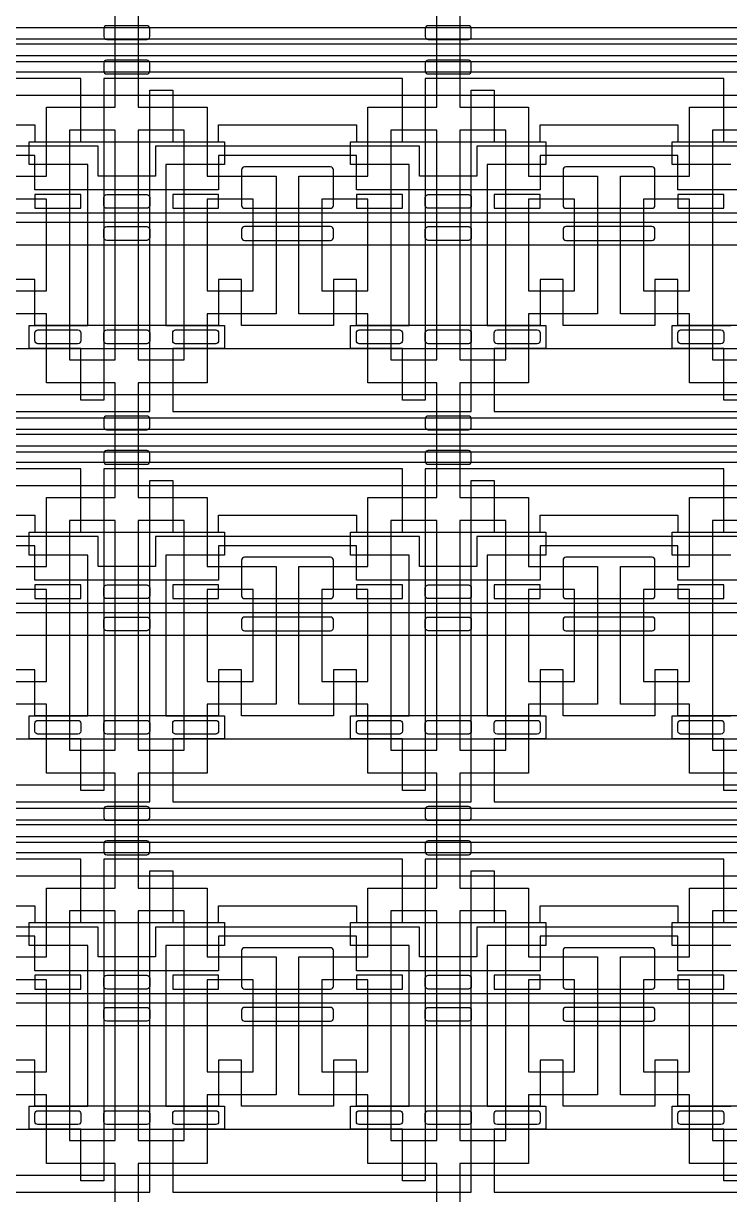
# Model space of a CAD drawing. Extents: x 0 to 194465, y -118660 to 40475.
# Drawn here: x 24562 to 27637, y 13088 to 18188 of the extents above; entities that cross this region are included whole.
import ezdxf

# ---------------------------------------------------------------- set-up
doc = ezdxf.new("R2010")
doc.units = 13
for name, color, linetype in [('Control 1 - Push up', 6, 'Continuous'), ('Control 2 - Push down', 1, 'Continuous'), ('Flow', 5, 'Continuous')]:
    doc.layers.add(name, color=color, linetype=linetype)

msp = doc.modelspace()

# ---------------------------------------------------------------- linework, layer by layer
at = {"layer": 'Control 1 - Push up'}
for points in [[(18462.498876, 16773.1072), (41962.498876, 16773.1072), (41962.498876, 18270.606938), (18462.498876, 18270.606938)], [(18362.498876, 18170.606938), (41862.498876, 18170.606938)], [(18262.498876, 18120.606938), (41762.498876, 18120.606938), (41762.498876, 17223.1072), (18262.498876, 17223.1072)], [(18162.498876, 17323.106938), (41662.498876, 17323.1072), (41662.498876, 18020.606938), (18162.498876, 18020.606938)], [(18062.498876, 17363.106939), (41562.498876, 17363.107199), (41562.498876, 17976.067922), (18062.498876, 17976.067922)], [(17962.498876, 17876.067922), (41462.498876, 17876.067922)], [(21212.498876, 17746.1072), (21812.498876, 17746.1072), (21812.498876, 17673.1072), (22612.498876, 17673.1072), (22612.498876, 17746.1072), (23212.498876, 17746.1072), (23212.498876, 17673.1072), (24012.498876, 17673.1072), (24012.498876, 17746.1072), (24612.498876, 17746.1072), (24612.498876, 17673.1072), (25412.498876, 17673.1072), (25412.498876, 17746.1072), (26012.498876, 17746.1072), (26012.498876, 17673.1072), (26812.498876, 17673.1072), (26812.498876, 17746.1072), (27412.498876, 17746.1072), (27412.498876, 17673.1072), (28212.498876, 17673.1072)], [(27687.498876, 17653.1072), (26537.498876, 17653.1072), (26537.498876, 17523.1072), (26287.498876, 17523.1072), (26287.498876, 17653.1072), (25137.498876, 17653.1072), (25137.498876, 17523.1072), (24887.498876, 17523.1072), (24887.498876, 17653.1072), (23737.498876, 17653.1072), (23737.498876, 17523.1072), (23487.498876, 17523.1072), (23487.498876, 17653.1072), (22337.498876, 17653.1072), (22337.498876, 17523.1072), (22087.498876, 17523.1072), (22087.498876, 17653.1072), (20937.498876, 17653.1072)], [(28212.498876, 17463.1072), (27412.498876, 17463.1072), (27412.498876, 17613.1072), (26812.498876, 17613.1072), (26812.498876, 17463.1072), (26012.498876, 17463.1072), (26012.498876, 17613.1072), (25412.498876, 17613.1072), (25412.498876, 17463.1072), (24612.498876, 17463.1072), (24612.498876, 17613.1072), (24012.498876, 17613.1072), (24012.498876, 17463.1072), (23212.498876, 17463.1072), (23212.498876, 17613.1072), (22612.498876, 17613.1072), (22612.498876, 17463.1072), (21812.498876, 17463.1072), (21812.498876, 17613.1072), (21212.498876, 17613.1072)], [(28212.498876, 16873.1072), (27412.498876, 16873.1072), (27412.498876, 17073.1072), (27312.498876, 17073.1072), (27312.498876, 16873.1072), (26912.498876, 16873.1072), (26912.498876, 17073.1072), (26812.498876, 17073.1072), (26812.498876, 16873.1072), (26012.498876, 16873.1072), (26012.498876, 17073.1072), (25912.498876, 17073.1072), (25912.498876, 16873.1072), (25512.498876, 16873.1072), (25512.498876, 17073.1072), (25412.498876, 17073.1072), (25412.498876, 16873.1072), (24612.498876, 16873.1072), (24612.498876, 17073.1072), (24512.498876, 17073.1072)], [(18462.498876, 15073.1072), (41962.498876, 15073.1072), (41962.498876, 16570.606938), (18462.498876, 16570.606938)], [(18362.498876, 16470.606938), (41862.498876, 16470.606938)], [(18262.498876, 16420.606938), (41762.498876, 16420.606938), (41762.498876, 15523.1072), (18262.498876, 15523.1072)], [(18162.498876, 15623.106938), (41662.498876, 15623.1072), (41662.498876, 16320.606938), (18162.498876, 16320.606938)], [(18062.498876, 15663.106939), (41562.498876, 15663.107199), (41562.498876, 16276.067922), (18062.498876, 16276.067922)], [(17962.498876, 16176.067922), (41462.498876, 16176.067922)], [(21212.498876, 16046.1072), (21812.498876, 16046.1072), (21812.498876, 15973.1072), (22612.498876, 15973.1072), (22612.498876, 16046.1072), (23212.498876, 16046.1072), (23212.498876, 15973.1072), (24012.498876, 15973.1072), (24012.498876, 16046.1072), (24612.498876, 16046.1072), (24612.498876, 15973.1072), (25412.498876, 15973.1072), (25412.498876, 16046.1072), (26012.498876, 16046.1072), (26012.498876, 15973.1072), (26812.498876, 15973.1072), (26812.498876, 16046.1072), (27412.498876, 16046.1072), (27412.498876, 15973.1072), (28212.498876, 15973.1072)], [(27687.498876, 15953.1072), (26537.498876, 15953.1072), (26537.498876, 15823.1072), (26287.498876, 15823.1072), (26287.498876, 15953.1072), (25137.498876, 15953.1072), (25137.498876, 15823.1072), (24887.498876, 15823.1072), (24887.498876, 15953.1072), (23737.498876, 15953.1072), (23737.498876, 15823.1072), (23487.498876, 15823.1072), (23487.498876, 15953.1072), (22337.498876, 15953.1072), (22337.498876, 15823.1072), (22087.498876, 15823.1072), (22087.498876, 15953.1072), (20937.498876, 15953.1072)], [(28212.498876, 15763.1072), (27412.498876, 15763.1072), (27412.498876, 15913.1072), (26812.498876, 15913.1072), (26812.498876, 15763.1072), (26012.498876, 15763.1072), (26012.498876, 15913.1072), (25412.498876, 15913.1072), (25412.498876, 15763.1072), (24612.498876, 15763.1072), (24612.498876, 15913.1072), (24012.498876, 15913.1072), (24012.498876, 15763.1072), (23212.498876, 15763.1072), (23212.498876, 15913.1072), (22612.498876, 15913.1072), (22612.498876, 15763.1072), (21812.498876, 15763.1072), (21812.498876, 15913.1072), (21212.498876, 15913.1072)], [(28212.498876, 15173.1072), (27412.498876, 15173.1072), (27412.498876, 15373.1072), (27312.498876, 15373.1072), (27312.498876, 15173.1072), (26912.498876, 15173.1072), (26912.498876, 15373.1072), (26812.498876, 15373.1072), (26812.498876, 15173.1072), (26012.498876, 15173.1072), (26012.498876, 15373.1072), (25912.498876, 15373.1072), (25912.498876, 15173.1072), (25512.498876, 15173.1072), (25512.498876, 15373.1072), (25412.498876, 15373.1072), (25412.498876, 15173.1072), (24612.498876, 15173.1072), (24612.498876, 15373.1072), (24512.498876, 15373.1072)], [(18462.498876, 13373.1072), (41962.498876, 13373.1072), (41962.498876, 14870.606938), (18462.498876, 14870.606938)], [(18362.498876, 14770.606938), (41862.498876, 14770.606938)], [(18262.498876, 14720.606938), (41762.498876, 14720.606938), (41762.498876, 13823.1072), (18262.498876, 13823.1072)], [(18162.498876, 13923.106938), (41662.498876, 13923.1072), (41662.498876, 14620.606938), (18162.498876, 14620.606938)], [(18062.498876, 13963.106939), (41562.498876, 13963.107199), (41562.498876, 14576.067922), (18062.498876, 14576.067922)], [(17962.498876, 14476.067922), (41462.498876, 14476.067922)], [(21212.498876, 14346.1072), (21812.498876, 14346.1072), (21812.498876, 14273.1072), (22612.498876, 14273.1072), (22612.498876, 14346.1072), (23212.498876, 14346.1072), (23212.498876, 14273.1072), (24012.498876, 14273.1072), (24012.498876, 14346.1072), (24612.498876, 14346.1072), (24612.498876, 14273.1072), (25412.498876, 14273.1072), (25412.498876, 14346.1072), (26012.498876, 14346.1072), (26012.498876, 14273.1072), (26812.498876, 14273.1072), (26812.498876, 14346.1072), (27412.498876, 14346.1072), (27412.498876, 14273.1072), (28212.498876, 14273.1072)], [(27687.498876, 14253.1072), (26537.498876, 14253.1072), (26537.498876, 14123.1072), (26287.498876, 14123.1072), (26287.498876, 14253.1072), (25137.498876, 14253.1072), (25137.498876, 14123.1072), (24887.498876, 14123.1072), (24887.498876, 14253.1072), (23737.498876, 14253.1072), (23737.498876, 14123.1072), (23487.498876, 14123.1072), (23487.498876, 14253.1072), (22337.498876, 14253.1072), (22337.498876, 14123.1072), (22087.498876, 14123.1072), (22087.498876, 14253.1072), (20937.498876, 14253.1072)], [(28212.498876, 14063.1072), (27412.498876, 14063.1072), (27412.498876, 14213.1072), (26812.498876, 14213.1072), (26812.498876, 14063.1072), (26012.498876, 14063.1072), (26012.498876, 14213.1072), (25412.498876, 14213.1072), (25412.498876, 14063.1072), (24612.498876, 14063.1072), (24612.498876, 14213.1072), (24012.498876, 14213.1072), (24012.498876, 14063.1072), (23212.498876, 14063.1072), (23212.498876, 14213.1072), (22612.498876, 14213.1072), (22612.498876, 14063.1072), (21812.498876, 14063.1072), (21812.498876, 14213.1072), (21212.498876, 14213.1072)], [(28212.498876, 13473.1072), (27412.498876, 13473.1072), (27412.498876, 13673.1072), (27312.498876, 13673.1072), (27312.498876, 13473.1072), (26912.498876, 13473.1072), (26912.498876, 13673.1072), (26812.498876, 13673.1072), (26812.498876, 13473.1072), (26012.498876, 13473.1072), (26012.498876, 13673.1072), (25912.498876, 13673.1072), (25912.498876, 13473.1072), (25512.498876, 13473.1072), (25512.498876, 13673.1072), (25412.498876, 13673.1072), (25412.498876, 13473.1072), (24612.498876, 13473.1072), (24612.498876, 13673.1072), (24512.498876, 13673.1072)], [(18462.498876, 11673.1072), (41962.498876, 11673.1072), (41962.498876, 13170.606938), (18462.498876, 13170.606938)]]:
    msp.add_lwpolyline(points, dxfattribs=at)
for points in [[(25912.498876, 17550.6072, 0.414214), (25899.998876, 17563.1072), (25524.998876, 17563.1072, 0.414214), (25512.498876, 17550.6072), (25512.498876, 17395.6072, 0.414214), (25524.998876, 17383.1072), (25899.998876, 17383.1072, 0.414214), (25912.498876, 17395.6072)], [(27312.498876, 17550.6072, 0.414214), (27299.998876, 17563.1072), (26924.998876, 17563.1072, 0.414214), (26912.498876, 17550.6072), (26912.498876, 17395.6072, 0.414214), (26924.998876, 17383.1072), (27299.998876, 17383.1072, 0.414214), (27312.498876, 17395.6072)], [(24924.998876, 17383.1072, -0.414214), (24912.498876, 17395.6072), (24912.498876, 17430.6072, -0.414214), (24924.998876, 17443.1072), (25099.998876, 17443.1072, -0.414214), (25112.498876, 17430.6072), (25112.498876, 17395.6072, -0.414214), (25099.998876, 17383.1072)], [(26324.998876, 17383.1072, -0.414214), (26312.498876, 17395.6072), (26312.498876, 17430.6072, -0.414214), (26324.998876, 17443.1072), (26499.998876, 17443.1072, -0.414214), (26512.498876, 17430.6072), (26512.498876, 17395.6072, -0.414214), (26499.998876, 17383.1072)], [(24924.998876, 17243.1072, -0.414214), (24912.498876, 17255.6072), (24912.498876, 17290.6072, -0.414214), (24924.998876, 17303.1072), (25099.998876, 17303.1072, -0.414214), (25112.498876, 17290.6072), (25112.498876, 17255.6072, -0.414214), (25099.998876, 17243.1072)], [(25524.998876, 17243.1072), (25899.998876, 17243.1072, 0.414214), (25912.498876, 17255.6072), (25912.498876, 17290.6072, 0.414214), (25899.998876, 17303.1072), (25524.998876, 17303.1072, 0.414214), (25512.498876, 17290.6072), (25512.498876, 17255.6072, 0.414214)], [(26324.998876, 17243.1072, -0.414214), (26312.498876, 17255.6072), (26312.498876, 17290.6072, -0.414214), (26324.998876, 17303.1072), (26499.998876, 17303.1072, -0.414214), (26512.498876, 17290.6072), (26512.498876, 17255.6072, -0.414214), (26499.998876, 17243.1072)], [(26924.998876, 17243.1072), (27299.998876, 17243.1072, 0.414214), (27312.498876, 17255.6072), (27312.498876, 17290.6072, 0.414214), (27299.998876, 17303.1072), (26924.998876, 17303.1072, 0.414214), (26912.498876, 17290.6072), (26912.498876, 17255.6072, 0.414214)], [(24624.998876, 16793.1072, -0.414214), (24612.498876, 16805.6072), (24612.498876, 16840.6072, -0.414214), (24624.998876, 16853.1072), (24799.998876, 16853.1072, -0.414214), (24812.498876, 16840.6072), (24812.498876, 16805.6072, -0.414214), (24799.998876, 16793.1072)], [(24924.998876, 16793.1072, -0.414214), (24912.498876, 16805.6072), (24912.498876, 16840.6072, -0.414214), (24924.998876, 16853.1072), (25099.998876, 16853.1072, -0.414214), (25112.498876, 16840.6072), (25112.498876, 16805.6072, -0.414214), (25099.998876, 16793.1072)], [(25224.998876, 16793.1072, -0.414214), (25212.498876, 16805.6072), (25212.498876, 16840.6072, -0.414214), (25224.998876, 16853.1072), (25399.998876, 16853.1072, -0.414214), (25412.498876, 16840.6072), (25412.498876, 16805.6072, -0.414214), (25399.998876, 16793.1072)], [(26024.998876, 16793.1072, -0.414214), (26012.498876, 16805.6072), (26012.498876, 16840.6072, -0.414214), (26024.998876, 16853.1072), (26199.998876, 16853.1072, -0.414214), (26212.498876, 16840.6072), (26212.498876, 16805.6072, -0.414214), (26199.998876, 16793.1072)], [(26324.998876, 16793.1072, -0.414214), (26312.498876, 16805.6072), (26312.498876, 16840.6072, -0.414214), (26324.998876, 16853.1072), (26499.998876, 16853.1072, -0.414214), (26512.498876, 16840.6072), (26512.498876, 16805.6072, -0.414214), (26499.998876, 16793.1072)], [(26624.998876, 16793.1072, -0.414214), (26612.498876, 16805.6072), (26612.498876, 16840.6072, -0.414214), (26624.998876, 16853.1072), (26799.998876, 16853.1072, -0.414214), (26812.498876, 16840.6072), (26812.498876, 16805.6072, -0.414214), (26799.998876, 16793.1072)], [(27424.998876, 16793.1072, -0.414214), (27412.498876, 16805.6072), (27412.498876, 16840.6072, -0.414214), (27424.998876, 16853.1072), (27599.998876, 16853.1072, -0.414214), (27612.498876, 16840.6072), (27612.498876, 16805.6072, -0.414214), (27599.998876, 16793.1072)], [(25912.498876, 15850.6072, 0.414214), (25899.998876, 15863.1072), (25524.998876, 15863.1072, 0.414214), (25512.498876, 15850.6072), (25512.498876, 15695.6072, 0.414214), (25524.998876, 15683.1072), (25899.998876, 15683.1072, 0.414214), (25912.498876, 15695.6072)], [(27312.498876, 15850.6072, 0.414214), (27299.998876, 15863.1072), (26924.998876, 15863.1072, 0.414214), (26912.498876, 15850.6072), (26912.498876, 15695.6072, 0.414214), (26924.998876, 15683.1072), (27299.998876, 15683.1072, 0.414214), (27312.498876, 15695.6072)], [(24924.998876, 15683.1072, -0.414214), (24912.498876, 15695.6072), (24912.498876, 15730.6072, -0.414214), (24924.998876, 15743.1072), (25099.998876, 15743.1072, -0.414214), (25112.498876, 15730.6072), (25112.498876, 15695.6072, -0.414214), (25099.998876, 15683.1072)], [(26324.998876, 15683.1072, -0.414214), (26312.498876, 15695.6072), (26312.498876, 15730.6072, -0.414214), (26324.998876, 15743.1072), (26499.998876, 15743.1072, -0.414214), (26512.498876, 15730.6072), (26512.498876, 15695.6072, -0.414214), (26499.998876, 15683.1072)], [(24924.998876, 15543.1072, -0.414214), (24912.498876, 15555.6072), (24912.498876, 15590.6072, -0.414214), (24924.998876, 15603.1072), (25099.998876, 15603.1072, -0.414214), (25112.498876, 15590.6072), (25112.498876, 15555.6072, -0.414214), (25099.998876, 15543.1072)], [(25524.998876, 15543.1072), (25899.998876, 15543.1072, 0.414214), (25912.498876, 15555.6072), (25912.498876, 15590.6072, 0.414214), (25899.998876, 15603.1072), (25524.998876, 15603.1072, 0.414214), (25512.498876, 15590.6072), (25512.498876, 15555.6072, 0.414214)], [(26324.998876, 15543.1072, -0.414214), (26312.498876, 15555.6072), (26312.498876, 15590.6072, -0.414214), (26324.998876, 15603.1072), (26499.998876, 15603.1072, -0.414214), (26512.498876, 15590.6072), (26512.498876, 15555.6072, -0.414214), (26499.998876, 15543.1072)], [(26924.998876, 15543.1072), (27299.998876, 15543.1072, 0.414214), (27312.498876, 15555.6072), (27312.498876, 15590.6072, 0.414214), (27299.998876, 15603.1072), (26924.998876, 15603.1072, 0.414214), (26912.498876, 15590.6072), (26912.498876, 15555.6072, 0.414214)], [(24624.998876, 15093.1072, -0.414214), (24612.498876, 15105.6072), (24612.498876, 15140.6072, -0.414214), (24624.998876, 15153.1072), (24799.998876, 15153.1072, -0.414214), (24812.498876, 15140.6072), (24812.498876, 15105.6072, -0.414214), (24799.998876, 15093.1072)], [(24924.998876, 15093.1072, -0.414214), (24912.498876, 15105.6072), (24912.498876, 15140.6072, -0.414214), (24924.998876, 15153.1072), (25099.998876, 15153.1072, -0.414214), (25112.498876, 15140.6072), (25112.498876, 15105.6072, -0.414214), (25099.998876, 15093.1072)], [(25224.998876, 15093.1072, -0.414214), (25212.498876, 15105.6072), (25212.498876, 15140.6072, -0.414214), (25224.998876, 15153.1072), (25399.998876, 15153.1072, -0.414214), (25412.498876, 15140.6072), (25412.498876, 15105.6072, -0.414214), (25399.998876, 15093.1072)], [(26024.998876, 15093.1072, -0.414214), (26012.498876, 15105.6072), (26012.498876, 15140.6072, -0.414214), (26024.998876, 15153.1072), (26199.998876, 15153.1072, -0.414214), (26212.498876, 15140.6072), (26212.498876, 15105.6072, -0.414214), (26199.998876, 15093.1072)], [(26324.998876, 15093.1072, -0.414214), (26312.498876, 15105.6072), (26312.498876, 15140.6072, -0.414214), (26324.998876, 15153.1072), (26499.998876, 15153.1072, -0.414214), (26512.498876, 15140.6072), (26512.498876, 15105.6072, -0.414214), (26499.998876, 15093.1072)], [(26624.998876, 15093.1072, -0.414214), (26612.498876, 15105.6072), (26612.498876, 15140.6072, -0.414214), (26624.998876, 15153.1072), (26799.998876, 15153.1072, -0.414214), (26812.498876, 15140.6072), (26812.498876, 15105.6072, -0.414214), (26799.998876, 15093.1072)], [(27424.998876, 15093.1072, -0.414214), (27412.498876, 15105.6072), (27412.498876, 15140.6072, -0.414214), (27424.998876, 15153.1072), (27599.998876, 15153.1072, -0.414214), (27612.498876, 15140.6072), (27612.498876, 15105.6072, -0.414214), (27599.998876, 15093.1072)], [(25912.498876, 14150.6072, 0.414214), (25899.998876, 14163.1072), (25524.998876, 14163.1072, 0.414214), (25512.498876, 14150.6072), (25512.498876, 13995.6072, 0.414214), (25524.998876, 13983.1072), (25899.998876, 13983.1072, 0.414214), (25912.498876, 13995.6072)], [(27312.498876, 14150.6072, 0.414214), (27299.998876, 14163.1072), (26924.998876, 14163.1072, 0.414214), (26912.498876, 14150.6072), (26912.498876, 13995.6072, 0.414214), (26924.998876, 13983.1072), (27299.998876, 13983.1072, 0.414214), (27312.498876, 13995.6072)], [(24924.998876, 13983.1072, -0.414214), (24912.498876, 13995.6072), (24912.498876, 14030.6072, -0.414214), (24924.998876, 14043.1072), (25099.998876, 14043.1072, -0.414214), (25112.498876, 14030.6072), (25112.498876, 13995.6072, -0.414214), (25099.998876, 13983.1072)], [(26324.998876, 13983.1072, -0.414214), (26312.498876, 13995.6072), (26312.498876, 14030.6072, -0.414214), (26324.998876, 14043.1072), (26499.998876, 14043.1072, -0.414214), (26512.498876, 14030.6072), (26512.498876, 13995.6072, -0.414214), (26499.998876, 13983.1072)], [(24924.998876, 13843.1072, -0.414214), (24912.498876, 13855.6072), (24912.498876, 13890.6072, -0.414214), (24924.998876, 13903.1072), (25099.998876, 13903.1072, -0.414214), (25112.498876, 13890.6072), (25112.498876, 13855.6072, -0.414214), (25099.998876, 13843.1072)], [(25524.998876, 13843.1072), (25899.998876, 13843.1072, 0.414214), (25912.498876, 13855.6072), (25912.498876, 13890.6072, 0.414214), (25899.998876, 13903.1072), (25524.998876, 13903.1072, 0.414214), (25512.498876, 13890.6072), (25512.498876, 13855.6072, 0.414214)], [(26324.998876, 13843.1072, -0.414214), (26312.498876, 13855.6072), (26312.498876, 13890.6072, -0.414214), (26324.998876, 13903.1072), (26499.998876, 13903.1072, -0.414214), (26512.498876, 13890.6072), (26512.498876, 13855.6072, -0.414214), (26499.998876, 13843.1072)], [(26924.998876, 13843.1072), (27299.998876, 13843.1072, 0.414214), (27312.498876, 13855.6072), (27312.498876, 13890.6072, 0.414214), (27299.998876, 13903.1072), (26924.998876, 13903.1072, 0.414214), (26912.498876, 13890.6072), (26912.498876, 13855.6072, 0.414214)], [(24624.998876, 13393.1072, -0.414214), (24612.498876, 13405.6072), (24612.498876, 13440.6072, -0.414214), (24624.998876, 13453.1072), (24799.998876, 13453.1072, -0.414214), (24812.498876, 13440.6072), (24812.498876, 13405.6072, -0.414214), (24799.998876, 13393.1072)], [(24924.998876, 13393.1072, -0.414214), (24912.498876, 13405.6072), (24912.498876, 13440.6072, -0.414214), (24924.998876, 13453.1072), (25099.998876, 13453.1072, -0.414214), (25112.498876, 13440.6072), (25112.498876, 13405.6072, -0.414214), (25099.998876, 13393.1072)], [(25224.998876, 13393.1072, -0.414214), (25212.498876, 13405.6072), (25212.498876, 13440.6072, -0.414214), (25224.998876, 13453.1072), (25399.998876, 13453.1072, -0.414214), (25412.498876, 13440.6072), (25412.498876, 13405.6072, -0.414214), (25399.998876, 13393.1072)], [(26024.998876, 13393.1072, -0.414214), (26012.498876, 13405.6072), (26012.498876, 13440.6072, -0.414214), (26024.998876, 13453.1072), (26199.998876, 13453.1072, -0.414214), (26212.498876, 13440.6072), (26212.498876, 13405.6072, -0.414214), (26199.998876, 13393.1072)], [(26324.998876, 13393.1072, -0.414214), (26312.498876, 13405.6072), (26312.498876, 13440.6072, -0.414214), (26324.998876, 13453.1072), (26499.998876, 13453.1072, -0.414214), (26512.498876, 13440.6072), (26512.498876, 13405.6072, -0.414214), (26499.998876, 13393.1072)], [(26624.998876, 13393.1072, -0.414214), (26612.498876, 13405.6072), (26612.498876, 13440.6072, -0.414214), (26624.998876, 13453.1072), (26799.998876, 13453.1072, -0.414214), (26812.498876, 13440.6072), (26812.498876, 13405.6072, -0.414214), (26799.998876, 13393.1072)], [(27424.998876, 13393.1072, -0.414214), (27412.498876, 13405.6072), (27412.498876, 13440.6072, -0.414214), (27424.998876, 13453.1072), (27599.998876, 13453.1072, -0.414214), (27612.498876, 13440.6072), (27612.498876, 13405.6072, -0.414214), (27599.998876, 13393.1072)]]:
    msp.add_lwpolyline(points, format="xyb", close=True, dxfattribs=at)
for points in [[(24812.498876, 17443.1072), (24612.498876, 17443.1072), (24612.498876, 17383.1072), (24812.498876, 17383.1072)], [(25412.498876, 17443.1072), (25212.498876, 17443.1072), (25212.498876, 17383.1072), (25412.498876, 17383.1072)], [(26212.498876, 17443.1072), (26012.498876, 17443.1072), (26012.498876, 17383.1072), (26212.498876, 17383.1072)], [(26812.498876, 17443.1072), (26612.498876, 17443.1072), (26612.498876, 17383.1072), (26812.498876, 17383.1072)], [(27612.498876, 17443.1072), (27412.498876, 17443.1072), (27412.498876, 17383.1072), (27612.498876, 17383.1072)], [(24812.498876, 15743.1072), (24612.498876, 15743.1072), (24612.498876, 15683.1072), (24812.498876, 15683.1072)], [(25412.498876, 15743.1072), (25212.498876, 15743.1072), (25212.498876, 15683.1072), (25412.498876, 15683.1072)], [(26212.498876, 15743.1072), (26012.498876, 15743.1072), (26012.498876, 15683.1072), (26212.498876, 15683.1072)], [(26812.498876, 15743.1072), (26612.498876, 15743.1072), (26612.498876, 15683.1072), (26812.498876, 15683.1072)], [(27612.498876, 15743.1072), (27412.498876, 15743.1072), (27412.498876, 15683.1072), (27612.498876, 15683.1072)], [(24812.498876, 14043.1072), (24612.498876, 14043.1072), (24612.498876, 13983.1072), (24812.498876, 13983.1072)], [(25412.498876, 14043.1072), (25212.498876, 14043.1072), (25212.498876, 13983.1072), (25412.498876, 13983.1072)], [(26212.498876, 14043.1072), (26012.498876, 14043.1072), (26012.498876, 13983.1072), (26212.498876, 13983.1072)], [(26812.498876, 14043.1072), (26612.498876, 14043.1072), (26612.498876, 13983.1072), (26812.498876, 13983.1072)], [(27612.498876, 14043.1072), (27412.498876, 14043.1072), (27412.498876, 13983.1072), (27612.498876, 13983.1072)]]:
    msp.add_lwpolyline(points, close=True, dxfattribs=at)
at = {"layer": 'Control 2 - Push down'}
for points in [[(25099.998876, 18178.1072), (24924.998876, 18178.1072, 0.414214), (24912.498876, 18165.6072), (24912.498876, 18130.6072, 0.414214), (24924.998876, 18118.1072), (25099.998876, 18118.1072, 0.414214), (25112.498876, 18130.6072), (25112.498876, 18165.6072, 0.414214)], [(26499.998876, 18178.1072), (26324.998876, 18178.1072, 0.414214), (26312.498876, 18165.6072), (26312.498876, 18130.6072, 0.414214), (26324.998876, 18118.1072), (26499.998876, 18118.1072, 0.414214), (26512.498876, 18130.6072), (26512.498876, 18165.6072, 0.414214)], [(25099.998876, 18028.1072), (24924.998876, 18028.1072, 0.414214), (24912.498876, 18015.6072), (24912.498876, 17980.6072, 0.414214), (24924.998876, 17968.1072), (25099.998876, 17968.1072, 0.414214), (25112.498876, 17980.6072), (25112.498876, 18015.6072, 0.414214)], [(26499.998876, 18028.1072), (26324.998876, 18028.1072, 0.414214), (26312.498876, 18015.6072), (26312.498876, 17980.6072, 0.414214), (26324.998876, 17968.1072), (26499.998876, 17968.1072, 0.414214), (26512.498876, 17980.6072), (26512.498876, 18015.6072, 0.414214)], [(25099.998876, 16478.1072), (24924.998876, 16478.1072, 0.414214), (24912.498876, 16465.6072), (24912.498876, 16430.6072, 0.414214), (24924.998876, 16418.1072), (25099.998876, 16418.1072, 0.414214), (25112.498876, 16430.6072), (25112.498876, 16465.6072, 0.414214)], [(26499.998876, 16478.1072), (26324.998876, 16478.1072, 0.414214), (26312.498876, 16465.6072), (26312.498876, 16430.6072, 0.414214), (26324.998876, 16418.1072), (26499.998876, 16418.1072, 0.414214), (26512.498876, 16430.6072), (26512.498876, 16465.6072, 0.414214)], [(25099.998876, 16328.1072), (24924.998876, 16328.1072, 0.414214), (24912.498876, 16315.6072), (24912.498876, 16280.6072, 0.414214), (24924.998876, 16268.1072), (25099.998876, 16268.1072, 0.414214), (25112.498876, 16280.6072), (25112.498876, 16315.6072, 0.414214)], [(26499.998876, 16328.1072), (26324.998876, 16328.1072, 0.414214), (26312.498876, 16315.6072), (26312.498876, 16280.6072, 0.414214), (26324.998876, 16268.1072), (26499.998876, 16268.1072, 0.414214), (26512.498876, 16280.6072), (26512.498876, 16315.6072, 0.414214)], [(25099.998876, 14778.1072), (24924.998876, 14778.1072, 0.414214), (24912.498876, 14765.6072), (24912.498876, 14730.6072, 0.414214), (24924.998876, 14718.1072), (25099.998876, 14718.1072, 0.414214), (25112.498876, 14730.6072), (25112.498876, 14765.6072, 0.414214)], [(26499.998876, 14778.1072), (26324.998876, 14778.1072, 0.414214), (26312.498876, 14765.6072), (26312.498876, 14730.6072, 0.414214), (26324.998876, 14718.1072), (26499.998876, 14718.1072, 0.414214), (26512.498876, 14730.6072), (26512.498876, 14765.6072, 0.414214)], [(25099.998876, 14628.1072), (24924.998876, 14628.1072, 0.414214), (24912.498876, 14615.6072), (24912.498876, 14580.6072, 0.414214), (24924.998876, 14568.1072), (25099.998876, 14568.1072, 0.414214), (25112.498876, 14580.6072), (25112.498876, 14615.6072, 0.414214)], [(26499.998876, 14628.1072), (26324.998876, 14628.1072, 0.414214), (26312.498876, 14615.6072), (26312.498876, 14580.6072, 0.414214), (26324.998876, 14568.1072), (26499.998876, 14568.1072, 0.414214), (26512.498876, 14580.6072), (26512.498876, 14615.6072, 0.414214)]]:
    msp.add_lwpolyline(points, format="xyb", close=True, dxfattribs=at)
for points in [[(44962.498876, 18098.1072), (19512.498876, 18098.1072)], [(19212.498876, 18048.1072), (44962.498876, 18048.1072)], [(27642.498876, 17573.1072), (27387.498876, 17573.1072), (27387.498876, 17673.1072), (27612.498876, 17673.1072), (27612.498876, 17948.1072), (26312.498876, 17948.1072), (26312.498876, 16548.1072), (26212.498876, 16548.1072), (26212.498876, 16773.1072), (25987.498876, 16773.1072), (25987.498876, 16873.1072), (26242.498876, 16873.1072), (26242.498876, 17573.1072), (25987.498876, 17573.1072), (25987.498876, 17673.1072), (26212.498876, 17673.1072), (26212.498876, 17948.1072), (24912.498876, 17948.1072), (24912.498876, 16548.1072), (24812.498876, 16548.1072), (24812.498876, 16773.1072), (24587.498876, 16773.1072), (24587.498876, 16873.1072), (24842.498876, 16873.1072), (24842.498876, 17573.1072), (24587.498876, 17573.1072), (24587.498876, 17673.1072), (24812.498876, 17673.1072), (24812.498876, 17948.1072), (23512.498876, 17948.1072)], [(23812.498876, 16498.1072), (25112.498876, 16498.1072), (25112.498876, 17898.1072), (25212.498876, 17898.1072), (25212.498876, 17673.1072), (25437.498876, 17673.1072), (25437.498876, 17573.1072), (25182.498876, 17573.1072), (25182.498876, 16873.1072), (25437.498876, 16873.1072), (25437.498876, 16773.1072), (25212.498876, 16773.1072), (25212.498876, 16498.1072), (26512.498876, 16498.1072), (26512.498876, 17898.1072), (26612.498876, 17898.1072), (26612.498876, 17673.1072), (26837.498876, 17673.1072), (26837.498876, 17573.1072), (26582.498876, 17573.1072), (26582.498876, 16873.1072), (26837.498876, 16873.1072), (26837.498876, 16773.1072), (26612.498876, 16773.1072), (26612.498876, 16498.1072), (27912.498876, 16498.1072)], [(27712.498876, 16548.1072), (27612.498876, 16548.1072), (27612.498876, 16773.1072), (27387.498876, 16773.1072), (27387.498876, 16873.1072), (27642.498876, 16873.1072)], [(44962.498876, 16398.1072), (19512.498876, 16398.1072)], [(19212.498876, 16348.1072), (44962.498876, 16348.1072)], [(27642.498876, 15873.1072), (27387.498876, 15873.1072), (27387.498876, 15973.1072), (27612.498876, 15973.1072), (27612.498876, 16248.1072), (26312.498876, 16248.1072), (26312.498876, 14848.1072), (26212.498876, 14848.1072), (26212.498876, 15073.1072), (25987.498876, 15073.1072), (25987.498876, 15173.1072), (26242.498876, 15173.1072), (26242.498876, 15873.1072), (25987.498876, 15873.1072), (25987.498876, 15973.1072), (26212.498876, 15973.1072), (26212.498876, 16248.1072), (24912.498876, 16248.1072), (24912.498876, 14848.1072), (24812.498876, 14848.1072), (24812.498876, 15073.1072), (24587.498876, 15073.1072), (24587.498876, 15173.1072), (24842.498876, 15173.1072), (24842.498876, 15873.1072), (24587.498876, 15873.1072), (24587.498876, 15973.1072), (24812.498876, 15973.1072), (24812.498876, 16248.1072), (23512.498876, 16248.1072)], [(23812.498876, 14798.1072), (25112.498876, 14798.1072), (25112.498876, 16198.1072), (25212.498876, 16198.1072), (25212.498876, 15973.1072), (25437.498876, 15973.1072), (25437.498876, 15873.1072), (25182.498876, 15873.1072), (25182.498876, 15173.1072), (25437.498876, 15173.1072), (25437.498876, 15073.1072), (25212.498876, 15073.1072), (25212.498876, 14798.1072), (26512.498876, 14798.1072), (26512.498876, 16198.1072), (26612.498876, 16198.1072), (26612.498876, 15973.1072), (26837.498876, 15973.1072), (26837.498876, 15873.1072), (26582.498876, 15873.1072), (26582.498876, 15173.1072), (26837.498876, 15173.1072), (26837.498876, 15073.1072), (26612.498876, 15073.1072), (26612.498876, 14798.1072), (27912.498876, 14798.1072)], [(27712.498876, 14848.1072), (27612.498876, 14848.1072), (27612.498876, 15073.1072), (27387.498876, 15073.1072), (27387.498876, 15173.1072), (27642.498876, 15173.1072)], [(44962.498876, 14698.1072), (19512.498876, 14698.1072)], [(19212.498876, 14648.1072), (44962.498876, 14648.1072)], [(27642.498876, 14173.1072), (27387.498876, 14173.1072), (27387.498876, 14273.1072), (27612.498876, 14273.1072), (27612.498876, 14548.1072), (26312.498876, 14548.1072), (26312.498876, 13148.1072), (26212.498876, 13148.1072), (26212.498876, 13373.1072), (25987.498876, 13373.1072), (25987.498876, 13473.1072), (26242.498876, 13473.1072), (26242.498876, 14173.1072), (25987.498876, 14173.1072), (25987.498876, 14273.1072), (26212.498876, 14273.1072), (26212.498876, 14548.1072), (24912.498876, 14548.1072), (24912.498876, 13148.1072), (24812.498876, 13148.1072), (24812.498876, 13373.1072), (24587.498876, 13373.1072), (24587.498876, 13473.1072), (24842.498876, 13473.1072), (24842.498876, 14173.1072), (24587.498876, 14173.1072), (24587.498876, 14273.1072), (24812.498876, 14273.1072), (24812.498876, 14548.1072), (23512.498876, 14548.1072)], [(23812.498876, 13098.1072), (25112.498876, 13098.1072), (25112.498876, 14498.1072), (25212.498876, 14498.1072), (25212.498876, 14273.1072), (25437.498876, 14273.1072), (25437.498876, 14173.1072), (25182.498876, 14173.1072), (25182.498876, 13473.1072), (25437.498876, 13473.1072), (25437.498876, 13373.1072), (25212.498876, 13373.1072), (25212.498876, 13098.1072), (26512.498876, 13098.1072), (26512.498876, 14498.1072), (26612.498876, 14498.1072), (26612.498876, 14273.1072), (26837.498876, 14273.1072), (26837.498876, 14173.1072), (26582.498876, 14173.1072), (26582.498876, 13473.1072), (26837.498876, 13473.1072), (26837.498876, 13373.1072), (26612.498876, 13373.1072), (26612.498876, 13098.1072), (27912.498876, 13098.1072)], [(27712.498876, 13148.1072), (27612.498876, 13148.1072), (27612.498876, 13373.1072), (27387.498876, 13373.1072), (27387.498876, 13473.1072), (27642.498876, 13473.1072)]]:
    msp.add_lwpolyline(points, dxfattribs=at)
at = {"layer": 'Flow'}
for points in [[(24362.498876, 17523.1072), (24662.498876, 17523.1072), (24662.498876, 17823.1072), (24962.498876, 17823.1072), (24962.498876, 18073.1072), (24962.498876, 18323.1072)], [(25062.498876, 18323.1072), (25062.498876, 18073.1072), (25062.498876, 17823.1072), (25362.498876, 17823.1072), (25362.498876, 17523.1072), (25662.498876, 17523.1072), (25662.498876, 16923.1072), (25362.498876, 16923.1072), (25362.498876, 16623.1072), (25062.498876, 16623.1072), (25062.498876, 16373.1072), (25062.498876, 16123.1072), (25362.498876, 16123.1072), (25362.498876, 15823.1072), (25662.498876, 15823.1072), (25662.498876, 15223.1072), (25362.498876, 15223.1072), (25362.498876, 14923.1072), (25062.498876, 14923.1072), (25062.498876, 14673.1072), (25062.498876, 14423.1072), (25362.498876, 14423.1072), (25362.498876, 14123.1072), (25662.498876, 14123.1072), (25662.498876, 13523.1072), (25362.498876, 13523.1072), (25362.498876, 13223.1072), (25062.498876, 13223.1072), (25062.498876, 12973.1072)], [(26362.498876, 12973.1072), (26362.498876, 13223.1072), (26062.498876, 13223.1072), (26062.498876, 13523.1072), (25762.498876, 13523.1072), (25762.498876, 14123.1072), (26062.498876, 14123.1072), (26062.498876, 14423.1072), (26362.498876, 14423.1072), (26362.498876, 14673.1072), (26362.498876, 14923.1072), (26062.498876, 14923.1072), (26062.498876, 15223.1072), (25762.498876, 15223.1072), (25762.498876, 15823.1072), (26062.498876, 15823.1072), (26062.498876, 16123.1072), (26362.498876, 16123.1072), (26362.498876, 16373.1072), (26362.498876, 16623.1072), (26062.498876, 16623.1072), (26062.498876, 16923.1072), (25762.498876, 16923.1072), (25762.498876, 17523.1072), (26062.498876, 17523.1072), (26062.498876, 17823.1072), (26362.498876, 17823.1072), (26362.498876, 18073.1072), (26362.498876, 18323.1072)], [(26462.498876, 18323.1072), (26462.498876, 18073.1072), (26462.498876, 17823.1072), (26762.498876, 17823.1072), (26762.498876, 17523.1072), (27062.498876, 17523.1072), (27062.498876, 16923.1072), (26762.498876, 16923.1072), (26762.498876, 16623.1072), (26462.498876, 16623.1072), (26462.498876, 16373.1072), (26462.498876, 16123.1072), (26762.498876, 16123.1072), (26762.498876, 15823.1072), (27062.498876, 15823.1072), (27062.498876, 15223.1072), (26762.498876, 15223.1072), (26762.498876, 14923.1072), (26462.498876, 14923.1072), (26462.498876, 14673.1072), (26462.498876, 14423.1072), (26762.498876, 14423.1072), (26762.498876, 14123.1072), (27062.498876, 14123.1072), (27062.498876, 13523.1072), (26762.498876, 13523.1072), (26762.498876, 13223.1072), (26462.498876, 13223.1072), (26462.498876, 12973.1072)], [(27762.498876, 16623.1072), (27462.498876, 16623.1072), (27462.498876, 16923.1072), (27162.498876, 16923.1072), (27162.498876, 17523.1072), (27462.498876, 17523.1072), (27462.498876, 17823.1072), (27762.498876, 17823.1072)], [(24362.498876, 15823.1072), (24662.498876, 15823.1072), (24662.498876, 16123.1072), (24962.498876, 16123.1072), (24962.498876, 16373.1072), (24962.498876, 16623.1072), (24662.498876, 16623.1072), (24662.498876, 16923.1072), (24362.498876, 16923.1072)], [(27762.498876, 14923.1072), (27462.498876, 14923.1072), (27462.498876, 15223.1072), (27162.498876, 15223.1072), (27162.498876, 15823.1072), (27462.498876, 15823.1072), (27462.498876, 16123.1072), (27762.498876, 16123.1072)], [(24362.498876, 14123.1072), (24662.498876, 14123.1072), (24662.498876, 14423.1072), (24962.498876, 14423.1072), (24962.498876, 14673.1072), (24962.498876, 14923.1072), (24662.498876, 14923.1072), (24662.498876, 15223.1072), (24362.498876, 15223.1072)], [(27762.498876, 13223.1072), (27462.498876, 13223.1072), (27462.498876, 13523.1072), (27162.498876, 13523.1072), (27162.498876, 14123.1072), (27462.498876, 14123.1072), (27462.498876, 14423.1072), (27762.498876, 14423.1072)], [(24962.498876, 12973.1072), (24962.498876, 13223.1072), (24662.498876, 13223.1072), (24662.498876, 13523.1072), (24362.498876, 13523.1072)]]:
    msp.add_lwpolyline(points, dxfattribs=at)
for points in [[(24962.498876, 16723.1072), (24962.498876, 17723.1072), (24762.498876, 17723.1072), (24762.498876, 16723.1072)], [(25262.498876, 17723.1072), (25062.498876, 17723.1072), (25062.498876, 16723.1072), (25262.498876, 16723.1072)], [(26362.498876, 16723.1072), (26362.498876, 17723.1072), (26162.498876, 17723.1072), (26162.498876, 16723.1072)], [(26662.498876, 17723.1072), (26462.498876, 17723.1072), (26462.498876, 16723.1072), (26662.498876, 16723.1072)], [(27762.498876, 16723.1072), (27762.498876, 17723.1072), (27562.498876, 17723.1072), (27562.498876, 16723.1072)], [(24662.498876, 17023.1072), (24662.498876, 17423.1072), (24462.498876, 17423.1072), (24462.498876, 17023.1072)], [(25562.498876, 17423.1072), (25362.498876, 17423.1072), (25362.498876, 17023.1072), (25562.498876, 17023.1072)], [(26062.498876, 17023.1072), (26062.498876, 17423.1072), (25862.498876, 17423.1072), (25862.498876, 17023.1072)], [(26962.498876, 17423.1072), (26762.498876, 17423.1072), (26762.498876, 17023.1072), (26962.498876, 17023.1072)], [(27462.498876, 17023.1072), (27462.498876, 17423.1072), (27262.498876, 17423.1072), (27262.498876, 17023.1072)], [(24962.498876, 15023.1072), (24962.498876, 16023.1072), (24762.498876, 16023.1072), (24762.498876, 15023.1072)], [(25262.498876, 16023.1072), (25062.498876, 16023.1072), (25062.498876, 15023.1072), (25262.498876, 15023.1072)], [(26362.498876, 15023.1072), (26362.498876, 16023.1072), (26162.498876, 16023.1072), (26162.498876, 15023.1072)], [(26662.498876, 16023.1072), (26462.498876, 16023.1072), (26462.498876, 15023.1072), (26662.498876, 15023.1072)], [(27762.498876, 15023.1072), (27762.498876, 16023.1072), (27562.498876, 16023.1072), (27562.498876, 15023.1072)], [(24662.498876, 15323.1072), (24662.498876, 15723.1072), (24462.498876, 15723.1072), (24462.498876, 15323.1072)], [(25562.498876, 15723.1072), (25362.498876, 15723.1072), (25362.498876, 15323.1072), (25562.498876, 15323.1072)], [(26062.498876, 15323.1072), (26062.498876, 15723.1072), (25862.498876, 15723.1072), (25862.498876, 15323.1072)], [(26962.498876, 15723.1072), (26762.498876, 15723.1072), (26762.498876, 15323.1072), (26962.498876, 15323.1072)], [(27462.498876, 15323.1072), (27462.498876, 15723.1072), (27262.498876, 15723.1072), (27262.498876, 15323.1072)], [(24962.498876, 13323.1072), (24962.498876, 14323.1072), (24762.498876, 14323.1072), (24762.498876, 13323.1072)], [(25262.498876, 14323.1072), (25062.498876, 14323.1072), (25062.498876, 13323.1072), (25262.498876, 13323.1072)], [(26362.498876, 13323.1072), (26362.498876, 14323.1072), (26162.498876, 14323.1072), (26162.498876, 13323.1072)], [(26662.498876, 14323.1072), (26462.498876, 14323.1072), (26462.498876, 13323.1072), (26662.498876, 13323.1072)], [(27762.498876, 13323.1072), (27762.498876, 14323.1072), (27562.498876, 14323.1072), (27562.498876, 13323.1072)], [(24662.498876, 13623.1072), (24662.498876, 14023.1072), (24462.498876, 14023.1072), (24462.498876, 13623.1072)], [(25562.498876, 14023.1072), (25362.498876, 14023.1072), (25362.498876, 13623.1072), (25562.498876, 13623.1072)], [(26062.498876, 13623.1072), (26062.498876, 14023.1072), (25862.498876, 14023.1072), (25862.498876, 13623.1072)], [(26962.498876, 14023.1072), (26762.498876, 14023.1072), (26762.498876, 13623.1072), (26962.498876, 13623.1072)], [(27462.498876, 13623.1072), (27462.498876, 14023.1072), (27262.498876, 14023.1072), (27262.498876, 13623.1072)]]:
    msp.add_lwpolyline(points, close=True, dxfattribs=at)

doc.saveas('drawing.dxf')
